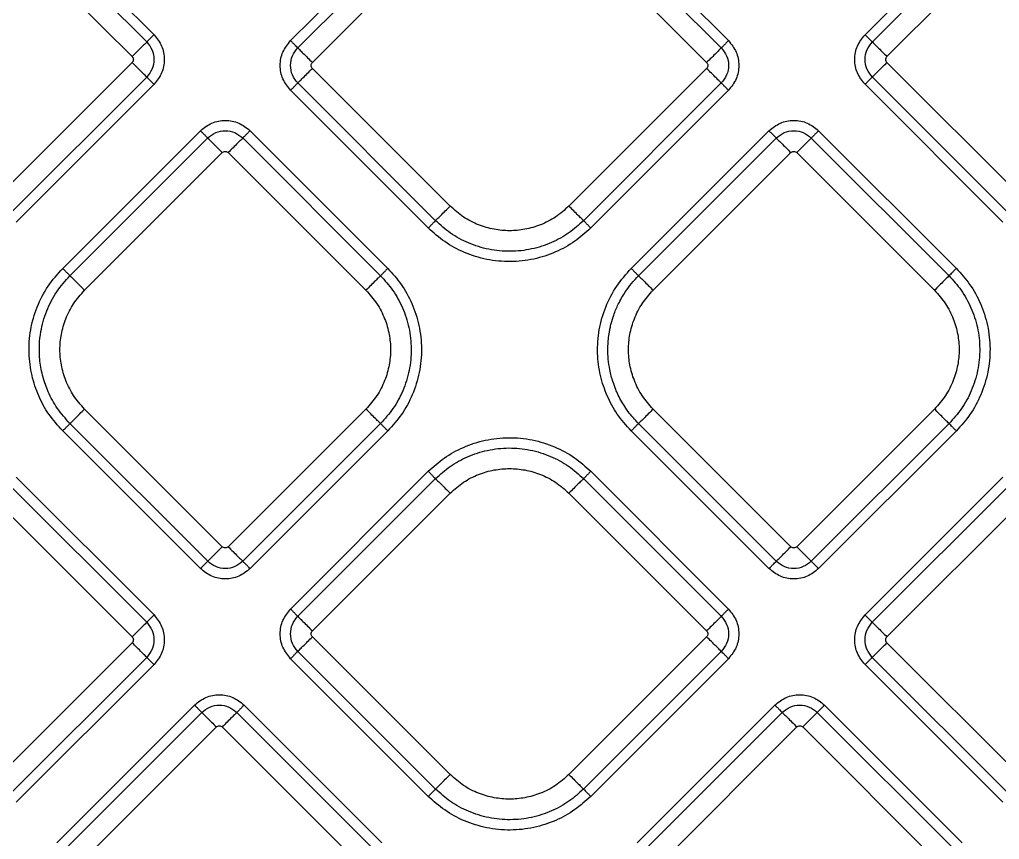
# Model space of a CAD drawing. Extents: x 832 to 912, y 781 to 934.
# Drawn here: x 872.201 to 876.887, y 843.011 to 846.933 of the extents above; entities that cross this region are included whole.
import ezdxf

# ---------------------------------------------------------------- set-up
doc = ezdxf.new("R2010")
doc.units = 0
doc.header["$MEASUREMENT"] = 0
doc.layers.add('1', color=4, linetype='Continuous')

# ---------------------------------------------------------------- blocks, each defined once
blk = doc.blocks.new('2026 SOVEREIGN HL')
at = {"layer": '1', "color": 3, "linetype": 'Continuous', "lineweight": 25}
for p, q in [((40.4207, 50.39), (41.0795, 49.7312)), ((40.4555, 50.4249), (41.1143, 49.7661)), ((41.7674, 49.7376), (42.4262, 50.3964)), ((43.2034, 50.3964), (43.8622, 49.7376)), ((44.5153, 49.7661), (45.1741, 50.4249)), ((44.5502, 49.7312), (45.209, 50.39)), ((41.8022, 49.7027), (42.461, 50.3615)), ((43.1686, 50.3615), (43.8274, 49.7027)), ((40.351, 50.3203), (41.0098, 49.6615)), ((41.8719, 49.633), (42.5307, 50.2918)), ((43.0989, 50.2918), (43.7577, 49.633)), ((44.6199, 49.6615), (45.2787, 50.3203)), ((41.0098, 49.6332), (40.351, 48.9744)), ((45.2787, 48.9744), (44.6199, 49.6332)), ((42.5307, 48.9459), (41.8719, 49.6047)), ((43.7577, 49.6047), (43.0989, 48.9459)), ((41.0795, 49.5635), (40.4207, 48.9047)), ((45.209, 48.9047), (44.5502, 49.5635)), ((41.1143, 49.5286), (40.4555, 48.8698)), ((42.4262, 48.8413), (41.7674, 49.5001)), ((42.461, 48.8762), (41.8022, 49.535)), ((43.8274, 49.535), (43.1686, 48.8762)), ((43.8622, 49.5001), (43.2034, 48.8413)), ((45.1741, 48.8698), (44.5153, 49.5286)), ((40.6776, 48.6478), (41.3364, 49.3066)), ((41.5739, 49.3066), (42.2327, 48.6478)), ((43.397, 48.6478), (44.0558, 49.3066)), ((44.2933, 49.3066), (44.9521, 48.6478)), ((40.7124, 48.6129), (41.3713, 49.2718)), ((41.539, 49.2718), (42.1978, 48.6129)), ((43.4319, 48.6129), (44.0907, 49.2717)), ((44.2584, 49.2717), (44.9172, 48.6129)), ((40.7822, 48.5432), (41.441, 49.202)), ((41.4693, 49.202), (42.1281, 48.5432)), ((43.5016, 48.5432), (44.1604, 49.202)), ((44.1887, 49.202), (44.8475, 48.5432)), ((41.441, 47.3163), (40.7822, 47.9751)), ((42.1281, 47.9751), (41.4693, 47.3163)), ((44.1604, 47.3163), (43.5016, 47.9751)), ((44.8475, 47.9751), (44.1887, 47.3163)), ((41.3713, 47.2466), (40.7124, 47.9054)), ((42.1978, 47.9054), (41.539, 47.2466)), ((44.0907, 47.2465), (43.4319, 47.9053)), ((44.9172, 47.9053), (44.2584, 47.2465)), ((41.3364, 47.2117), (40.6776, 47.8705)), ((42.2327, 47.8705), (41.5739, 47.2117)), ((44.0558, 47.2117), (43.397, 47.8705)), ((44.9521, 47.8705), (44.2933, 47.2117)), ((41.7674, 47.0182), (42.4262, 47.677)), ((43.2035, 47.677), (43.8623, 47.0182)), ((40.4555, 47.6485), (41.1143, 46.9897)), ((41.8022, 46.9833), (42.4611, 47.6421)), ((43.1686, 47.6421), (43.8274, 46.9833)), ((44.5153, 46.9897), (45.1741, 47.6485)), ((40.4207, 47.6136), (41.0795, 46.9548)), ((41.872, 46.9136), (42.5308, 47.5724)), ((43.0989, 47.5724), (43.7577, 46.9136)), ((44.5501, 46.9548), (45.209, 47.6136)), ((40.3509, 47.5439), (41.0098, 46.8851)), ((44.6199, 46.8851), (45.2787, 47.5439)), ((42.5308, 46.2265), (41.872, 46.8853)), ((43.7577, 46.8853), (43.0989, 46.2265)), ((41.0098, 46.8568), (40.3509, 46.198)), ((45.2787, 46.198), (44.6199, 46.8568)), ((41.0795, 46.7871), (40.4207, 46.1282)), ((42.4262, 46.1219), (41.7674, 46.7807)), ((42.4611, 46.1568), (41.8022, 46.8156)), ((43.8274, 46.8156), (43.1686, 46.1568)), ((43.8623, 46.7807), (43.2035, 46.1219)), ((45.209, 46.1282), (44.5501, 46.7871)), ((41.1143, 46.7522), (40.4555, 46.0934)), ((45.1741, 46.0934), (44.5153, 46.7522)), ((40.6491, 45.8998), (41.3079, 46.5586)), ((41.5453, 46.5586), (42.2041, 45.8998)), ((43.4255, 45.8999), (44.0843, 46.5587)), ((44.3218, 46.5587), (44.9806, 45.8999)), ((40.6839, 45.865), (41.3427, 46.5238)), ((41.5105, 46.5238), (42.1693, 45.865)), ((43.4604, 45.865), (44.1192, 46.5238)), ((44.2869, 46.5238), (44.9457, 45.865)), ((40.7536, 45.7953), (41.4125, 46.4541)), ((41.4407, 46.4541), (42.0996, 45.7953)), ((43.5301, 45.7953), (44.1889, 46.4541)), ((44.2172, 46.4541), (44.876, 45.7953))]:
    blk.add_line(p, q, dxfattribs=at)
for points, knots in [([(41.0795, 49.7312), (41.0773, 49.729), (41.0729, 49.7246), (41.0559, 49.7076), (41.0339, 49.6857), (41.0176, 49.6693), (41.0098, 49.6615)], [0, 0, 0, 0, 0.247332, 0.507095, 0.762969, 1, 1, 1, 1]), ([(41.1143, 49.7661), (41.1102, 49.762), (41.1019, 49.7537), (41.0911, 49.7429), (41.0828, 49.7345), (41.0806, 49.7323), (41.0795, 49.7312)], [0, 0, 0, 0, 0.250004, 0.500011, 0.750003, 1, 1, 1, 1]), ([(41.0795, 49.7312), (41.0892, 49.719), (41.1085, 49.6944), (41.1171, 49.6474), (41.1085, 49.6003), (41.0892, 49.5758), (41.0795, 49.5635)], [0, 0, 0, 0, 0.249877, 0.500014, 0.750139, 1, 1, 1, 1]), ([(41.1143, 49.7661), (41.1281, 49.7487), (41.1555, 49.714), (41.1676, 49.6474), (41.1555, 49.5807), (41.1281, 49.546), (41.1143, 49.5286)], [0, 0, 0, 0, 0.25007, 0.500017, 0.749933, 1, 1, 1, 1]), ([(41.7674, 49.5001), (41.7536, 49.5175), (41.7262, 49.5522), (41.7142, 49.6189), (41.7262, 49.6855), (41.7536, 49.7202), (41.7674, 49.7376)], [0, 0, 0, 0, 0.250068, 0.499984, 0.74993, 1, 1, 1, 1]), ([(41.7674, 49.7376), (41.7713, 49.7337), (41.7794, 49.7255), (41.7904, 49.7146), (41.7989, 49.7061), (41.8011, 49.7038), (41.8022, 49.7027)], [0, 0, 0, 0, 0.236445, 0.492097, 0.752055, 1, 1, 1, 1]), ([(43.8622, 49.7376), (43.8581, 49.7335), (43.8498, 49.7252), (43.839, 49.7143), (43.8307, 49.706), (43.8285, 49.7038), (43.8274, 49.7027)], [0, 0, 0, 0, 0.250005, 0.50001, 0.750003, 1, 1, 1, 1]), ([(43.8622, 49.7376), (43.876, 49.7202), (43.9034, 49.6855), (43.9155, 49.6189), (43.9034, 49.5522), (43.876, 49.5175), (43.8622, 49.5001)], [0, 0, 0, 0, 0.2500699, 0.5000162, 0.7499323, 1, 1, 1, 1]), ([(44.5153, 49.5286), (44.5016, 49.546), (44.4742, 49.5807), (44.4621, 49.6474), (44.4742, 49.714), (44.5016, 49.7487), (44.5153, 49.7661)], [0, 0, 0, 0, 0.25007, 0.500017, 0.749933, 1, 1, 1, 1]), ([(44.5153, 49.7661), (44.5192, 49.7622), (44.5274, 49.754), (44.5383, 49.7431), (44.5468, 49.7346), (44.5491, 49.7323), (44.5502, 49.7312)], [0, 0, 0, 0, 0.2364486, 0.4920971, 0.7520568, 1, 1, 1, 1]), ([(44.5502, 49.5635), (44.5405, 49.5758), (44.5212, 49.6003), (44.5126, 49.6474), (44.5212, 49.6944), (44.5405, 49.719), (44.5502, 49.7312)], [0, 0, 0, 0, 0.249877, 0.500014, 0.750139, 1, 1, 1, 1]), ([(44.5502, 49.7312), (44.5524, 49.729), (44.5568, 49.7246), (44.5739, 49.7075), (44.5958, 49.6856), (44.6121, 49.6693), (44.6199, 49.6615)], [0, 0, 0, 0, 0.247942, 0.507923, 0.763555, 1, 1, 1, 1]), ([(41.8022, 49.535), (41.7925, 49.5473), (41.7732, 49.5718), (41.7646, 49.6189), (41.7732, 49.6659), (41.7925, 49.6905), (41.8022, 49.7027)], [0, 0, 0, 0, 0.24986, 0.499985, 0.750124, 1, 1, 1, 1]), ([(41.8022, 49.7027), (41.8044, 49.7005), (41.8089, 49.696), (41.8259, 49.679), (41.8478, 49.6571), (41.8641, 49.6408), (41.8719, 49.633)], [0, 0, 0, 0, 0.247942, 0.507924, 0.763556, 1, 1, 1, 1]), ([(43.8274, 49.7027), (43.8252, 49.7005), (43.8208, 49.6961), (43.8038, 49.6791), (43.7818, 49.6571), (43.7655, 49.6408), (43.7577, 49.633)], [0, 0, 0, 0, 0.247332, 0.507093, 0.762967, 1, 1, 1, 1]), ([(43.8274, 49.7027), (43.8371, 49.6905), (43.8564, 49.6659), (43.865, 49.6189), (43.8564, 49.5718), (43.8371, 49.5473), (43.8274, 49.535)], [0, 0, 0, 0, 0.249876, 0.500015, 0.75014, 1, 1, 1, 1]), ([(41.0098, 49.6615), (41.0114, 49.6594), (41.0147, 49.6553), (41.0161, 49.6474), (41.0147, 49.6394), (41.0114, 49.6353), (41.0098, 49.6332)], [0, 0, 0, 0, 0.2502333, 0.4999954, 0.7497667, 1, 1, 1, 1]), ([(41.0795, 49.5635), (41.0773, 49.5657), (41.0728, 49.5702), (41.0558, 49.5872), (41.0339, 49.6091), (41.0176, 49.6254), (41.0098, 49.6332)], [0, 0, 0, 0, 0.247942, 0.5079235, 0.763556, 1, 1, 1, 1]), ([(41.8719, 49.6047), (41.8703, 49.6068), (41.867, 49.6109), (41.8656, 49.6189), (41.867, 49.6268), (41.8703, 49.6309), (41.8719, 49.633)], [0, 0, 0, 0, 0.250227, 0.5, 0.749773, 1, 1, 1, 1]), ([(43.7577, 49.633), (43.7593, 49.6309), (43.7626, 49.6268), (43.764, 49.6189), (43.7626, 49.6109), (43.7593, 49.6068), (43.7577, 49.6047)], [0, 0, 0, 0, 0.250228, 0.5, 0.749772, 1, 1, 1, 1]), ([(44.5502, 49.5635), (44.5524, 49.5657), (44.5568, 49.5702), (44.5738, 49.5871), (44.5957, 49.6091), (44.6121, 49.6254), (44.6199, 49.6332)], [0, 0, 0, 0, 0.247332, 0.507094, 0.762968, 1, 1, 1, 1]), ([(44.6199, 49.6332), (44.6183, 49.6353), (44.615, 49.6394), (44.6136, 49.6474), (44.615, 49.6553), (44.6183, 49.6594), (44.6199, 49.6615)], [0, 0, 0, 0, 0.2502342, 0.5000046, 0.7497658, 1, 1, 1, 1]), ([(41.8022, 49.535), (41.8044, 49.5372), (41.8089, 49.5416), (41.8258, 49.5586), (41.8478, 49.5806), (41.8641, 49.5969), (41.8719, 49.6047)], [0, 0, 0, 0, 0.247332, 0.507093, 0.762968, 1, 1, 1, 1]), ([(43.8274, 49.535), (43.8252, 49.5372), (43.8207, 49.5417), (43.8037, 49.5587), (43.7818, 49.5806), (43.7655, 49.5969), (43.7577, 49.6047)], [0, 0, 0, 0, 0.2479413, 0.5079231, 0.7635552, 1, 1, 1, 1]), ([(41.1143, 49.5286), (41.1104, 49.5325), (41.1023, 49.5407), (41.0913, 49.5516), (41.0828, 49.5602), (41.0806, 49.5624), (41.0795, 49.5635)], [0, 0, 0, 0, 0.236447, 0.492097, 0.752057, 1, 1, 1, 1]), ([(44.5153, 49.5286), (44.5195, 49.5328), (44.5277, 49.541), (44.5386, 49.5519), (44.5469, 49.5602), (44.5491, 49.5624), (44.5502, 49.5635)], [0, 0, 0, 0, 0.250005, 0.50001, 0.750003, 1, 1, 1, 1]), ([(41.7674, 49.5001), (41.7715, 49.5043), (41.7798, 49.5125), (41.7906, 49.5234), (41.7989, 49.5317), (41.8011, 49.5339), (41.8022, 49.535)], [0, 0, 0, 0, 0.2500057, 0.5000118, 0.750004, 1, 1, 1, 1]), ([(43.8622, 49.5001), (43.8583, 49.504), (43.8502, 49.5122), (43.8392, 49.5231), (43.8307, 49.5317), (43.8285, 49.5339), (43.8274, 49.535)], [0, 0, 0, 0, 0.236448, 0.492097, 0.752056, 1, 1, 1, 1]), ([(41.3364, 49.3066), (41.3537, 49.3203), (41.3885, 49.3478), (41.4551, 49.3598), (41.5218, 49.3478), (41.5565, 49.3203), (41.5739, 49.3066)], [0, 0, 0, 0, 0.250071, 0.500017, 0.749932, 1, 1, 1, 1]), ([(44.0558, 49.3066), (44.0732, 49.3203), (44.1079, 49.3477), (44.1745, 49.3598), (44.2412, 49.3477), (44.2759, 49.3203), (44.2933, 49.3066)], [0, 0, 0, 0, 0.25007, 0.500016, 0.749932, 1, 1, 1, 1]), ([(41.3364, 49.3066), (41.3405, 49.3025), (41.3488, 49.2942), (41.3596, 49.2834), (41.3679, 49.2751), (41.3701, 49.2729), (41.3713, 49.2718)], [0, 0, 0, 0, 0.2500062, 0.5000114, 0.7500031, 1, 1, 1, 1]), ([(41.3713, 49.2718), (41.3835, 49.2814), (41.4081, 49.3008), (41.4551, 49.3094), (41.5022, 49.3008), (41.5267, 49.2814), (41.539, 49.2718)], [0, 0, 0, 0, 0.249876, 0.500014, 0.750139, 1, 1, 1, 1]), ([(41.5739, 49.3066), (41.5699, 49.3027), (41.5618, 49.2945), (41.5508, 49.2836), (41.5423, 49.2751), (41.5401, 49.2728), (41.539, 49.2718)], [0, 0, 0, 0, 0.236446, 0.492098, 0.752056, 1, 1, 1, 1]), ([(44.0558, 49.3066), (44.0599, 49.3024), (44.0682, 49.2942), (44.079, 49.2833), (44.0874, 49.275), (44.0896, 49.2728), (44.0907, 49.2717)], [0, 0, 0, 0, 0.2500035, 0.5000103, 0.7500033, 1, 1, 1, 1]), ([(44.0907, 49.2717), (44.1029, 49.2814), (44.1275, 49.3007), (44.1745, 49.3093), (44.2216, 49.3007), (44.2461, 49.2814), (44.2584, 49.2717)], [0, 0, 0, 0, 0.249876, 0.500015, 0.75014, 1, 1, 1, 1]), ([(44.2933, 49.3066), (44.2894, 49.3027), (44.2812, 49.2945), (44.2702, 49.2836), (44.2617, 49.2751), (44.2595, 49.2728), (44.2584, 49.2717)], [0, 0, 0, 0, 0.236447, 0.492097, 0.752056, 1, 1, 1, 1]), ([(41.3713, 49.2718), (41.3734, 49.2696), (41.3779, 49.2651), (41.3949, 49.2481), (41.4168, 49.2262), (41.4331, 49.2099), (41.441, 49.202)], [0, 0, 0, 0, 0.247332, 0.5070939, 0.7629676, 1, 1, 1, 1]), ([(41.539, 49.2718), (41.5368, 49.2696), (41.5323, 49.2651), (41.5153, 49.2481), (41.4934, 49.2261), (41.4771, 49.2099), (41.4693, 49.202)], [0, 0, 0, 0, 0.247942, 0.507924, 0.763556, 1, 1, 1, 1]), ([(44.0907, 49.2717), (44.0929, 49.2695), (44.0973, 49.2651), (44.1143, 49.2481), (44.1362, 49.2262), (44.1526, 49.2098), (44.1604, 49.202)], [0, 0, 0, 0, 0.247332, 0.507093, 0.762967, 1, 1, 1, 1]), ([(44.2584, 49.2717), (44.2562, 49.2695), (44.2517, 49.2651), (44.2347, 49.248), (44.2128, 49.2261), (44.1965, 49.2098), (44.1887, 49.202)], [0, 0, 0, 0, 0.247941, 0.507923, 0.763554, 1, 1, 1, 1]), ([(41.441, 49.202), (41.443, 49.2037), (41.4472, 49.2069), (41.4551, 49.2084), (41.463, 49.2069), (41.4672, 49.2037), (41.4693, 49.202)], [0, 0, 0, 0, 0.250229, 0.500002, 0.749771, 1, 1, 1, 1]), ([(44.1604, 49.202), (44.1625, 49.2036), (44.1666, 49.2069), (44.1745, 49.2083), (44.1825, 49.2069), (44.1866, 49.2036), (44.1887, 49.202)], [0, 0, 0, 0, 0.250228, 0.5, 0.749772, 1, 1, 1, 1]), ([(42.461, 48.8762), (42.4632, 48.8784), (42.4677, 48.8828), (42.4847, 48.8999), (42.5066, 48.9218), (42.5229, 48.9381), (42.5307, 48.9459)], [0, 0, 0, 0, 0.247942, 0.507924, 0.763556, 1, 1, 1, 1]), ([(43.0989, 48.9459), (43.0782, 48.9275), (43.0372, 48.8912), (42.9645, 48.8545), (42.8898, 48.8328), (42.8148, 48.826), (42.7398, 48.8328), (42.6651, 48.8545), (42.5924, 48.8912), (42.5515, 48.9275), (42.5307, 48.9459)], [0, 0, 0, 0, 0.131359, 0.259989, 0.383484, 0.5, 0.616516, 0.740011, 0.868641, 1, 1, 1, 1]), ([(43.1686, 48.8762), (43.1664, 48.8784), (43.1619, 48.8828), (43.1449, 48.8999), (43.123, 48.9218), (43.1067, 48.9381), (43.0989, 48.9459)], [0, 0, 0, 0, 0.2479416, 0.507923, 0.7635552, 1, 1, 1, 1]), ([(42.4262, 48.8413), (42.4301, 48.8452), (42.4382, 48.8534), (42.4492, 48.8643), (42.4577, 48.8728), (42.4599, 48.8751), (42.461, 48.8762)], [0, 0, 0, 0, 0.236446, 0.492097, 0.752056, 1, 1, 1, 1]), ([(43.2034, 48.8413), (43.1788, 48.8191), (43.1281, 48.7734), (43.0352, 48.7229), (42.9308, 48.6888), (42.8185, 48.6765), (42.7055, 48.6873), (42.5991, 48.7207), (42.5037, 48.7717), (42.4516, 48.8185), (42.4262, 48.8413)], [0, 0, 0, 0, 0.11509, 0.237016, 0.364589, 0.495523, 0.627141, 0.756681, 0.881633, 1, 1, 1, 1]), ([(43.1686, 48.8762), (43.1462, 48.856), (43.1, 48.8144), (43.0155, 48.7684), (42.9204, 48.7373), (42.8182, 48.7261), (42.7153, 48.736), (42.6184, 48.7664), (42.5316, 48.8128), (42.4841, 48.8554), (42.461, 48.8762)], [0, 0, 0, 0, 0.11509, 0.237016, 0.364589, 0.495522, 0.62714, 0.756681, 0.881633, 1, 1, 1, 1]), ([(43.2034, 48.8413), (43.1995, 48.8452), (43.1914, 48.8534), (43.1804, 48.8643), (43.1719, 48.8728), (43.1697, 48.8751), (43.1686, 48.8762)], [0, 0, 0, 0, 0.236447, 0.492098, 0.752056, 1, 1, 1, 1]), ([(40.6776, 47.8705), (40.6542, 47.8966), (40.6088, 47.9473), (40.56, 48.0379), (40.527, 48.1362), (40.5132, 48.2435), (40.521, 48.3551), (40.5523, 48.4641), (40.6037, 48.5649), (40.6532, 48.6204), (40.6776, 48.6478)], [0, 0, 0, 0, 0.121443, 0.236288, 0.355187, 0.480547, 0.610328, 0.741991, 0.872768, 1, 1, 1, 1]), ([(40.6776, 48.6478), (40.6815, 48.6439), (40.6896, 48.6357), (40.7006, 48.6248), (40.7091, 48.6163), (40.7113, 48.614), (40.7124, 48.6129)], [0, 0, 0, 0, 0.236446, 0.492097, 0.752056, 1, 1, 1, 1]), ([(42.2327, 48.6478), (42.2287, 48.6439), (42.2206, 48.6357), (42.2096, 48.6248), (42.2011, 48.6163), (42.1989, 48.614), (42.1978, 48.6129)], [0, 0, 0, 0, 0.236447, 0.492097, 0.752056, 1, 1, 1, 1]), ([(42.2327, 48.6478), (42.2548, 48.6232), (42.3005, 48.5724), (42.3511, 48.4796), (42.3852, 48.3751), (42.3975, 48.2629), (42.3867, 48.1499), (42.3533, 48.0434), (42.3023, 47.9481), (42.2554, 47.8959), (42.2327, 47.8705)], [0, 0, 0, 0, 0.11509, 0.237016, 0.364589, 0.495523, 0.627141, 0.756681, 0.881633, 1, 1, 1, 1]), ([(43.397, 47.8705), (43.3736, 47.8966), (43.3282, 47.9473), (43.2794, 48.0379), (43.2464, 48.1361), (43.2326, 48.2434), (43.2405, 48.3551), (43.2717, 48.4641), (43.3231, 48.5648), (43.3726, 48.6204), (43.397, 48.6478)], [0, 0, 0, 0, 0.121443, 0.236288, 0.355187, 0.480548, 0.610328, 0.741991, 0.872767, 1, 1, 1, 1]), ([(43.397, 48.6478), (43.4009, 48.6439), (43.409, 48.6357), (43.42, 48.6248), (43.4285, 48.6162), (43.4308, 48.614), (43.4319, 48.6129)], [0, 0, 0, 0, 0.2364461, 0.4920963, 0.7520554, 1, 1, 1, 1]), ([(44.9521, 48.6478), (44.9482, 48.6439), (44.94, 48.6357), (44.9291, 48.6248), (44.9205, 48.6162), (44.9183, 48.614), (44.9172, 48.6129)], [0, 0, 0, 0, 0.236448, 0.492098, 0.752056, 1, 1, 1, 1]), ([(44.9521, 48.6478), (44.9743, 48.6231), (45.0199, 48.5724), (45.0705, 48.4796), (45.1046, 48.3751), (45.1169, 48.2628), (45.1061, 48.1499), (45.0727, 48.0434), (45.0217, 47.948), (44.9749, 47.8959), (44.9521, 47.8705)], [0, 0, 0, 0, 0.11509, 0.237017, 0.364589, 0.495523, 0.627141, 0.756681, 0.881633, 1, 1, 1, 1]), ([(40.7124, 47.9054), (40.6912, 47.9291), (40.6498, 47.9753), (40.6144, 48.0411), (40.5941, 48.0921), (40.5829, 48.128), (40.5742, 48.1655), (40.5684, 48.2043), (40.5657, 48.2432), (40.566, 48.2905), (40.5715, 48.3407), (40.5838, 48.3953), (40.606, 48.4604), (40.6452, 48.5374), (40.6902, 48.588), (40.7124, 48.6129)], [0, 0, 0, 0, 0.1214114, 0.2362275, 0.2829531, 0.3308713, 0.3798882, 0.429892, 0.4807547, 0.5286063, 0.610484, 0.6733494, 0.7420974, 0.8728213, 1, 1, 1, 1]), ([(40.7124, 48.6129), (40.7146, 48.6107), (40.7191, 48.6063), (40.7361, 48.5892), (40.7581, 48.5673), (40.7743, 48.551), (40.7822, 48.5432)], [0, 0, 0, 0, 0.247942, 0.507924, 0.763556, 1, 1, 1, 1]), ([(42.1978, 48.6129), (42.1956, 48.6107), (42.1911, 48.6063), (42.1741, 48.5892), (42.1522, 48.5673), (42.1359, 48.551), (42.1281, 48.5432)], [0, 0, 0, 0, 0.247942, 0.507924, 0.763556, 1, 1, 1, 1]), ([(42.1978, 48.6129), (42.218, 48.5905), (42.2596, 48.5443), (42.3056, 48.4598), (42.3367, 48.3647), (42.3479, 48.2625), (42.338, 48.1597), (42.3076, 48.0628), (42.2612, 47.976), (42.2185, 47.9285), (42.1978, 47.9054)], [0, 0, 0, 0, 0.1150897, 0.2370163, 0.3645885, 0.4955225, 0.6271405, 0.756681, 0.8816332, 1, 1, 1, 1]), ([(43.4319, 47.9053), (43.4229, 47.9147), (43.4052, 47.9332), (43.3817, 47.9632), (43.3609, 47.9939), (43.3428, 48.0254), (43.3308, 48.0503), (43.3196, 48.0764), (43.3068, 48.1111), (43.2942, 48.1597), (43.2875, 48.2068), (43.2852, 48.2446), (43.2853, 48.2768), (43.2875, 48.3097), (43.2913, 48.338), (43.2961, 48.363), (43.3025, 48.3905), (43.3143, 48.4292), (43.3312, 48.4701), (43.3505, 48.5067), (43.3796, 48.5547), (43.4095, 48.588), (43.4319, 48.6129)], [0, 0, 0, 0, 0.049449, 0.097842, 0.145076, 0.191069, 0.2366, 0.250316, 0.299441, 0.377797, 0.441722, 0.480769, 0.522423, 0.564463, 0.606802, 0.631411, 0.661242, 0.714856, 0.78586, 0.829517, 0.872872, 1, 1, 1, 1]), ([(43.4319, 48.6129), (43.434, 48.6107), (43.4385, 48.6062), (43.4555, 48.5892), (43.4775, 48.5673), (43.4938, 48.551), (43.5016, 48.5432)], [0, 0, 0, 0, 0.2479413, 0.5079239, 0.7635557, 1, 1, 1, 1]), ([(44.9172, 48.6129), (44.915, 48.6107), (44.9105, 48.6062), (44.8935, 48.5892), (44.8716, 48.5673), (44.8553, 48.551), (44.8475, 48.5432)], [0, 0, 0, 0, 0.247942, 0.507923, 0.763554, 1, 1, 1, 1]), ([(44.9172, 48.6129), (44.9374, 48.5905), (44.979, 48.5443), (45.025, 48.4598), (45.0561, 48.3647), (45.0673, 48.2625), (45.0574, 48.1597), (45.027, 48.0628), (44.9806, 47.976), (44.9379, 47.9285), (44.9172, 47.9053)], [0, 0, 0, 0, 0.11509, 0.237016, 0.364589, 0.495522, 0.627141, 0.756681, 0.881633, 1, 1, 1, 1]), ([(40.7822, 47.9751), (40.7638, 47.9958), (40.7274, 48.0368), (40.6908, 48.1095), (40.6691, 48.1842), (40.6623, 48.2592), (40.6691, 48.3342), (40.6908, 48.4089), (40.7274, 48.4815), (40.7638, 48.5225), (40.7822, 48.5432)], [0, 0, 0, 0, 0.131359, 0.259989, 0.383484, 0.5, 0.616516, 0.740011, 0.868641, 1, 1, 1, 1]), ([(42.1281, 48.5432), (42.1464, 48.5225), (42.1828, 48.4815), (42.2194, 48.4089), (42.2411, 48.3342), (42.248, 48.2592), (42.2411, 48.1842), (42.2194, 48.1095), (42.1828, 48.0368), (42.1464, 47.9958), (42.1281, 47.9751)], [0, 0, 0, 0, 0.131359, 0.259989, 0.383484, 0.5, 0.616516, 0.740011, 0.868641, 1, 1, 1, 1]), ([(43.5016, 47.9751), (43.4832, 47.9958), (43.4468, 48.0368), (43.4102, 48.1094), (43.3885, 48.1841), (43.3817, 48.2591), (43.3885, 48.3341), (43.4102, 48.4088), (43.4468, 48.4815), (43.4832, 48.5225), (43.5016, 48.5432)], [0, 0, 0, 0, 0.131359, 0.259989, 0.383484, 0.5, 0.616516, 0.740011, 0.868641, 1, 1, 1, 1]), ([(44.8475, 48.5432), (44.8659, 48.5225), (44.9022, 48.4815), (44.9389, 48.4088), (44.9606, 48.3341), (44.9674, 48.2591), (44.9606, 48.1841), (44.9389, 48.1094), (44.9022, 48.0368), (44.8659, 47.9958), (44.8475, 47.9751)], [0, 0, 0, 0, 0.131359, 0.259989, 0.383484, 0.5, 0.616516, 0.740011, 0.868641, 1, 1, 1, 1]), ([(40.7124, 47.9054), (40.7146, 47.9076), (40.7191, 47.9121), (40.7361, 47.9291), (40.7581, 47.951), (40.7743, 47.9673), (40.7822, 47.9751)], [0, 0, 0, 0, 0.247942, 0.507924, 0.763556, 1, 1, 1, 1]), ([(42.1978, 47.9054), (42.1956, 47.9076), (42.1911, 47.9121), (42.1741, 47.9291), (42.1522, 47.951), (42.1359, 47.9673), (42.1281, 47.9751)], [0, 0, 0, 0, 0.247942, 0.507924, 0.763555, 1, 1, 1, 1]), ([(43.5016, 47.9751), (43.4938, 47.9672), (43.4775, 47.951), (43.4555, 47.929), (43.4385, 47.912), (43.434, 47.9075), (43.4319, 47.9053)], [0, 0, 0, 0, 0.2364439, 0.492076, 0.7520586, 1, 1, 1, 1]), ([(44.9172, 47.9053), (44.915, 47.9075), (44.9105, 47.912), (44.8935, 47.929), (44.8716, 47.951), (44.8553, 47.9672), (44.8475, 47.9751)], [0, 0, 0, 0, 0.247942, 0.507923, 0.763555, 1, 1, 1, 1]), ([(40.6776, 47.8705), (40.6815, 47.8744), (40.6896, 47.8826), (40.7006, 47.8935), (40.7091, 47.902), (40.7113, 47.9043), (40.7124, 47.9054)], [0, 0, 0, 0, 0.2364466, 0.4920972, 0.7520561, 1, 1, 1, 1]), ([(42.2327, 47.8705), (42.2287, 47.8744), (42.2206, 47.8826), (42.2096, 47.8935), (42.2011, 47.902), (42.1989, 47.9043), (42.1978, 47.9054)], [0, 0, 0, 0, 0.236448, 0.492097, 0.752056, 1, 1, 1, 1]), ([(43.4319, 47.9053), (43.4308, 47.9043), (43.4285, 47.902), (43.42, 47.8935), (43.409, 47.8825), (43.4009, 47.8744), (43.397, 47.8705)], [0, 0, 0, 0, 0.247945, 0.507904, 0.763555, 1, 1, 1, 1]), ([(44.9521, 47.8705), (44.9482, 47.8744), (44.94, 47.8825), (44.9291, 47.8935), (44.9205, 47.902), (44.9183, 47.9043), (44.9172, 47.9053)], [0, 0, 0, 0, 0.236448, 0.492098, 0.752057, 1, 1, 1, 1]), ([(42.4262, 47.677), (42.4508, 47.6992), (42.5016, 47.7448), (42.5944, 47.7954), (42.6989, 47.8295), (42.8111, 47.8418), (42.9241, 47.831), (43.0306, 47.7976), (43.1259, 47.7466), (43.1781, 47.6998), (43.2035, 47.677)], [0, 0, 0, 0, 0.11509, 0.237016, 0.364589, 0.495523, 0.627141, 0.756681, 0.881633, 1, 1, 1, 1]), ([(42.4611, 47.6421), (42.4835, 47.6623), (42.5297, 47.7039), (42.6142, 47.7499), (42.7093, 47.781), (42.8115, 47.7922), (42.9143, 47.7823), (43.0112, 47.7519), (43.098, 47.7055), (43.1455, 47.6628), (43.1686, 47.6421)], [0, 0, 0, 0, 0.11509, 0.237016, 0.364589, 0.495522, 0.62714, 0.756681, 0.881633, 1, 1, 1, 1]), ([(42.4262, 47.677), (42.4301, 47.6731), (42.4383, 47.6649), (42.4492, 47.654), (42.4577, 47.6454), (42.46, 47.6432), (42.4611, 47.6421)], [0, 0, 0, 0, 0.236446, 0.492097, 0.752056, 1, 1, 1, 1]), ([(42.5308, 47.5724), (42.5515, 47.5908), (42.5925, 47.6271), (42.6651, 47.6638), (42.7398, 47.6855), (42.8148, 47.6923), (42.8898, 47.6855), (42.9645, 47.6638), (43.0372, 47.6271), (43.0782, 47.5908), (43.0989, 47.5724)], [0, 0, 0, 0, 0.131359, 0.259989, 0.383484, 0.5, 0.616516, 0.740011, 0.868641, 1, 1, 1, 1]), ([(43.2035, 47.677), (43.1996, 47.6731), (43.1914, 47.6649), (43.1805, 47.654), (43.172, 47.6454), (43.1697, 47.6432), (43.1686, 47.6421)], [0, 0, 0, 0, 0.236445, 0.492096, 0.752055, 1, 1, 1, 1]), ([(42.4611, 47.6421), (42.4632, 47.6399), (42.4677, 47.6354), (42.4847, 47.6184), (42.5067, 47.5965), (42.523, 47.5802), (42.5308, 47.5724)], [0, 0, 0, 0, 0.247941, 0.507923, 0.763555, 1, 1, 1, 1]), ([(43.1686, 47.6421), (43.1664, 47.6399), (43.1619, 47.6354), (43.1449, 47.6184), (43.123, 47.5965), (43.1067, 47.5802), (43.0989, 47.5724)], [0, 0, 0, 0, 0.247941, 0.507924, 0.763556, 1, 1, 1, 1]), ([(41.3713, 47.2466), (41.3734, 47.2488), (41.3779, 47.2532), (41.3949, 47.2702), (41.4169, 47.2922), (41.4332, 47.3085), (41.441, 47.3163)], [0, 0, 0, 0, 0.247942, 0.507924, 0.763556, 1, 1, 1, 1]), ([(41.4693, 47.3163), (41.4672, 47.3146), (41.463, 47.3114), (41.4551, 47.3099), (41.4472, 47.3114), (41.443, 47.3146), (41.441, 47.3163)], [0, 0, 0, 0, 0.250231, 0.499998, 0.749769, 1, 1, 1, 1]), ([(41.4693, 47.3163), (41.4771, 47.3085), (41.4934, 47.2922), (41.5153, 47.2702), (41.5323, 47.2532), (41.5368, 47.2488), (41.539, 47.2466)], [0, 0, 0, 0, 0.236444, 0.492076, 0.752058, 1, 1, 1, 1]), ([(44.0907, 47.2465), (44.0929, 47.2487), (44.0973, 47.2532), (44.1144, 47.2702), (44.1363, 47.2921), (44.1526, 47.3084), (44.1604, 47.3163)], [0, 0, 0, 0, 0.247942, 0.507924, 0.763556, 1, 1, 1, 1]), ([(44.1887, 47.3163), (44.1866, 47.3146), (44.1825, 47.3114), (44.1745, 47.3099), (44.1666, 47.3114), (44.1625, 47.3146), (44.1604, 47.3163)], [0, 0, 0, 0, 0.250227, 0.5, 0.749773, 1, 1, 1, 1]), ([(44.2584, 47.2465), (44.2562, 47.2487), (44.2517, 47.2532), (44.2348, 47.2702), (44.2128, 47.2921), (44.1965, 47.3084), (44.1887, 47.3163)], [0, 0, 0, 0, 0.247332, 0.507093, 0.762967, 1, 1, 1, 1]), ([(41.3364, 47.2117), (41.3403, 47.2156), (41.3484, 47.2238), (41.3594, 47.2347), (41.3679, 47.2432), (41.3702, 47.2455), (41.3713, 47.2466)], [0, 0, 0, 0, 0.2364467, 0.492098, 0.7520563, 1, 1, 1, 1]), ([(41.539, 47.2466), (41.5267, 47.2369), (41.5022, 47.2176), (41.4551, 47.209), (41.4081, 47.2176), (41.3835, 47.2369), (41.3713, 47.2466)], [0, 0, 0, 0, 0.249877, 0.500014, 0.750138, 1, 1, 1, 1]), ([(41.539, 47.2466), (41.5401, 47.2455), (41.5423, 47.2432), (41.5508, 47.2347), (41.5618, 47.2238), (41.5699, 47.2156), (41.5739, 47.2117)], [0, 0, 0, 0, 0.2479437, 0.507902, 0.7635533, 1, 1, 1, 1]), ([(44.0558, 47.2117), (44.0597, 47.2156), (44.0679, 47.2237), (44.0788, 47.2347), (44.0873, 47.2432), (44.0896, 47.2454), (44.0907, 47.2465)], [0, 0, 0, 0, 0.236447, 0.492098, 0.752055, 1, 1, 1, 1]), ([(44.2584, 47.2465), (44.2461, 47.2369), (44.2216, 47.2175), (44.1745, 47.2089), (44.1275, 47.2175), (44.1029, 47.2369), (44.0907, 47.2465)], [0, 0, 0, 0, 0.24986, 0.499985, 0.750124, 1, 1, 1, 1]), ([(44.2933, 47.2117), (44.2891, 47.2158), (44.2809, 47.2241), (44.27, 47.2349), (44.2617, 47.2432), (44.2595, 47.2454), (44.2584, 47.2465)], [0, 0, 0, 0, 0.250006, 0.500012, 0.750004, 1, 1, 1, 1]), ([(41.5739, 47.2117), (41.5565, 47.198), (41.5218, 47.1706), (41.4551, 47.1585), (41.3885, 47.1706), (41.3537, 47.198), (41.3364, 47.2117)], [0, 0, 0, 0, 0.2500705, 0.500017, 0.7499327, 1, 1, 1, 1]), ([(44.2933, 47.2117), (44.2759, 47.198), (44.2412, 47.1705), (44.1745, 47.1585), (44.1079, 47.1705), (44.0732, 47.198), (44.0558, 47.2117)], [0, 0, 0, 0, 0.250068, 0.499984, 0.74993, 1, 1, 1, 1]), ([(41.7674, 46.7807), (41.7537, 46.7981), (41.7262, 46.8328), (41.7142, 46.8994), (41.7262, 46.9661), (41.7537, 47.0008), (41.7674, 47.0182)], [0, 0, 0, 0, 0.250071, 0.500017, 0.749933, 1, 1, 1, 1]), ([(41.7674, 47.0182), (41.7713, 47.0143), (41.7794, 47.0061), (41.7904, 46.9951), (41.7989, 46.9866), (41.8011, 46.9844), (41.8022, 46.9833)], [0, 0, 0, 0, 0.236446, 0.492098, 0.752056, 1, 1, 1, 1]), ([(43.8623, 47.0182), (43.8581, 47.014), (43.8499, 47.0057), (43.8391, 46.9949), (43.8308, 46.9866), (43.8285, 46.9844), (43.8274, 46.9833)], [0, 0, 0, 0, 0.250004, 0.500012, 0.750002, 1, 1, 1, 1]), ([(43.8623, 47.0182), (43.876, 47.0008), (43.9034, 46.9661), (43.9155, 46.8994), (43.9034, 46.8328), (43.876, 46.7981), (43.8623, 46.7807)], [0, 0, 0, 0, 0.250071, 0.500017, 0.749932, 1, 1, 1, 1]), ([(41.1143, 46.9897), (41.1102, 46.9855), (41.1019, 46.9772), (41.0911, 46.9664), (41.0828, 46.9581), (41.0806, 46.9559), (41.0795, 46.9548)], [0, 0, 0, 0, 0.250006, 0.500012, 0.750003, 1, 1, 1, 1]), ([(41.1143, 46.9897), (41.128, 46.9723), (41.1555, 46.9376), (41.1675, 46.8709), (41.1555, 46.8043), (41.128, 46.7696), (41.1143, 46.7522)], [0, 0, 0, 0, 0.25007, 0.500017, 0.749933, 1, 1, 1, 1]), ([(41.8022, 46.8156), (41.7926, 46.8278), (41.7732, 46.8524), (41.7646, 46.8994), (41.7732, 46.9465), (41.7926, 46.971), (41.8022, 46.9833)], [0, 0, 0, 0, 0.249877, 0.500014, 0.750139, 1, 1, 1, 1]), ([(41.8022, 46.9833), (41.8044, 46.9811), (41.8089, 46.9766), (41.8259, 46.9596), (41.8479, 46.9377), (41.8641, 46.9214), (41.872, 46.9136)], [0, 0, 0, 0, 0.247942, 0.507924, 0.763555, 1, 1, 1, 1]), ([(43.8274, 46.9833), (43.8253, 46.9811), (43.8208, 46.9766), (43.8038, 46.9597), (43.7819, 46.9377), (43.7656, 46.9214), (43.7577, 46.9136)], [0, 0, 0, 0, 0.247332, 0.5070932, 0.7629672, 1, 1, 1, 1]), ([(43.8274, 46.9833), (43.8371, 46.971), (43.8564, 46.9465), (43.865, 46.8994), (43.8564, 46.8524), (43.8371, 46.8278), (43.8274, 46.8156)], [0, 0, 0, 0, 0.249877, 0.500014, 0.750138, 1, 1, 1, 1]), ([(44.5153, 46.7522), (44.5016, 46.7696), (44.4741, 46.8043), (44.4621, 46.8709), (44.4741, 46.9376), (44.5016, 46.9723), (44.5153, 46.9897)], [0, 0, 0, 0, 0.2500676, 0.4999831, 0.7499294, 1, 1, 1, 1]), ([(44.5153, 46.9897), (44.5192, 46.9857), (44.5273, 46.9776), (44.5383, 46.9666), (44.5468, 46.9581), (44.549, 46.9559), (44.5501, 46.9548)], [0, 0, 0, 0, 0.236446, 0.492098, 0.752055, 1, 1, 1, 1]), ([(41.0795, 46.9548), (41.0773, 46.9526), (41.0728, 46.9481), (41.0558, 46.9311), (41.0339, 46.9092), (41.0176, 46.8929), (41.0098, 46.8851)], [0, 0, 0, 0, 0.247332, 0.507094, 0.762968, 1, 1, 1, 1]), ([(41.0795, 46.9548), (41.0891, 46.9425), (41.1085, 46.918), (41.1171, 46.8709), (41.1085, 46.8239), (41.0891, 46.7993), (41.0795, 46.7871)], [0, 0, 0, 0, 0.249877, 0.500014, 0.750139, 1, 1, 1, 1]), ([(41.872, 46.8853), (41.8703, 46.8874), (41.8671, 46.8915), (41.8656, 46.8994), (41.8671, 46.9074), (41.8703, 46.9115), (41.872, 46.9136)], [0, 0, 0, 0, 0.250229, 0.5, 0.749771, 1, 1, 1, 1]), ([(43.7577, 46.9136), (43.7593, 46.9115), (43.7626, 46.9074), (43.7641, 46.8994), (43.7626, 46.8915), (43.7593, 46.8874), (43.7577, 46.8853)], [0, 0, 0, 0, 0.250229, 0.5, 0.749771, 1, 1, 1, 1]), ([(44.5501, 46.7871), (44.5405, 46.7993), (44.5211, 46.8239), (44.5125, 46.8709), (44.5211, 46.918), (44.5405, 46.9425), (44.5501, 46.9548)], [0, 0, 0, 0, 0.249862, 0.499986, 0.750123, 1, 1, 1, 1]), ([(44.5501, 46.9548), (44.5523, 46.9526), (44.5568, 46.9481), (44.5738, 46.9311), (44.5958, 46.9092), (44.612, 46.8929), (44.6199, 46.8851)], [0, 0, 0, 0, 0.2479413, 0.5079237, 0.7635546, 1, 1, 1, 1]), ([(41.0098, 46.8851), (41.0114, 46.883), (41.0146, 46.8789), (41.0161, 46.8709), (41.0146, 46.863), (41.0114, 46.8589), (41.0098, 46.8568)], [0, 0, 0, 0, 0.2502282, 0.5, 0.7497718, 1, 1, 1, 1]), ([(41.8022, 46.8156), (41.8044, 46.8178), (41.8089, 46.8222), (41.8259, 46.8392), (41.8478, 46.8611), (41.8641, 46.8775), (41.872, 46.8853)], [0, 0, 0, 0, 0.247332, 0.507094, 0.762967, 1, 1, 1, 1]), ([(43.8274, 46.8156), (43.8252, 46.8178), (43.8208, 46.8222), (43.8037, 46.8393), (43.7818, 46.8612), (43.7655, 46.8775), (43.7577, 46.8853)], [0, 0, 0, 0, 0.247941, 0.507924, 0.763555, 1, 1, 1, 1]), ([(44.6199, 46.8568), (44.6182, 46.8589), (44.615, 46.863), (44.6135, 46.8709), (44.615, 46.8789), (44.6182, 46.883), (44.6199, 46.8851)], [0, 0, 0, 0, 0.250229, 0.5, 0.749771, 1, 1, 1, 1]), ([(41.0795, 46.7871), (41.0773, 46.7893), (41.0728, 46.7937), (41.0558, 46.8108), (41.0339, 46.8327), (41.0176, 46.849), (41.0098, 46.8568)], [0, 0, 0, 0, 0.247942, 0.507923, 0.763556, 1, 1, 1, 1]), ([(44.5501, 46.7871), (44.5523, 46.7892), (44.5568, 46.7937), (44.5738, 46.8107), (44.5957, 46.8326), (44.612, 46.8489), (44.6199, 46.8568)], [0, 0, 0, 0, 0.2473321, 0.5070932, 0.7629672, 1, 1, 1, 1]), ([(41.1143, 46.7522), (41.1104, 46.7561), (41.1023, 46.7642), (41.0913, 46.7752), (41.0828, 46.7837), (41.0806, 46.786), (41.0795, 46.7871)], [0, 0, 0, 0, 0.236447, 0.492097, 0.752056, 1, 1, 1, 1]), ([(41.7674, 46.7807), (41.7715, 46.7848), (41.7798, 46.7931), (41.7906, 46.8039), (41.7989, 46.8123), (41.8011, 46.8145), (41.8022, 46.8156)], [0, 0, 0, 0, 0.2500051, 0.5000118, 0.7500033, 1, 1, 1, 1]), ([(43.8623, 46.7807), (43.8584, 46.7846), (43.8502, 46.7927), (43.8393, 46.8037), (43.8308, 46.8122), (43.8285, 46.8145), (43.8274, 46.8156)], [0, 0, 0, 0, 0.236446, 0.492098, 0.752055, 1, 1, 1, 1]), ([(44.5153, 46.7522), (44.5194, 46.7563), (44.5277, 46.7646), (44.5385, 46.7754), (44.5468, 46.7837), (44.549, 46.786), (44.5501, 46.7871)], [0, 0, 0, 0, 0.250004, 0.500012, 0.750002, 1, 1, 1, 1]), ([(41.3079, 46.5586), (41.3252, 46.5724), (41.36, 46.5998), (41.4266, 46.6118), (41.4932, 46.5998), (41.528, 46.5724), (41.5453, 46.5586)], [0, 0, 0, 0, 0.250071, 0.500017, 0.749933, 1, 1, 1, 1]), ([(44.0843, 46.5587), (44.1017, 46.5724), (44.1364, 46.5998), (44.203, 46.6119), (44.2697, 46.5998), (44.3044, 46.5724), (44.3218, 46.5587)], [0, 0, 0, 0, 0.2500711, 0.5000172, 0.749933, 1, 1, 1, 1]), ([(41.3079, 46.5586), (41.312, 46.5545), (41.3203, 46.5462), (41.3311, 46.5354), (41.3394, 46.5271), (41.3416, 46.5249), (41.3427, 46.5238)], [0, 0, 0, 0, 0.250005, 0.5000115, 0.7500034, 1, 1, 1, 1]), ([(41.3427, 46.5238), (41.355, 46.5335), (41.3795, 46.5528), (41.4266, 46.5614), (41.4737, 46.5528), (41.4982, 46.5335), (41.5105, 46.5238)], [0, 0, 0, 0, 0.249876, 0.500014, 0.750138, 1, 1, 1, 1]), ([(41.5453, 46.5586), (41.5414, 46.5547), (41.5333, 46.5466), (41.5223, 46.5356), (41.5138, 46.5271), (41.5116, 46.5249), (41.5105, 46.5238)], [0, 0, 0, 0, 0.236446, 0.492097, 0.752056, 1, 1, 1, 1]), ([(44.0843, 46.5587), (44.0884, 46.5545), (44.0967, 46.5463), (44.1076, 46.5354), (44.1159, 46.5271), (44.1181, 46.5249), (44.1192, 46.5238)], [0, 0, 0, 0, 0.250006, 0.500012, 0.750004, 1, 1, 1, 1]), ([(44.1192, 46.5238), (44.1314, 46.5335), (44.156, 46.5528), (44.203, 46.5614), (44.2501, 46.5528), (44.2746, 46.5335), (44.2869, 46.5238)], [0, 0, 0, 0, 0.249876, 0.500015, 0.750138, 1, 1, 1, 1]), ([(44.3218, 46.5587), (44.3179, 46.5548), (44.3097, 46.5466), (44.2988, 46.5357), (44.2902, 46.5272), (44.288, 46.5249), (44.2869, 46.5238)], [0, 0, 0, 0, 0.236447, 0.492098, 0.752055, 1, 1, 1, 1]), ([(41.3427, 46.5238), (41.3449, 46.5216), (41.3494, 46.5171), (41.3664, 46.5002), (41.3883, 46.4782), (41.4046, 46.4619), (41.4125, 46.4541)], [0, 0, 0, 0, 0.2473321, 0.5070938, 0.7629671, 1, 1, 1, 1]), ([(41.5105, 46.5238), (41.5083, 46.5216), (41.5038, 46.5171), (41.4868, 46.5001), (41.4648, 46.4782), (41.4486, 46.4619), (41.4407, 46.4541)], [0, 0, 0, 0, 0.247942, 0.507923, 0.763555, 1, 1, 1, 1]), ([(44.1192, 46.5238), (44.1214, 46.5216), (44.1258, 46.5172), (44.1428, 46.5002), (44.1648, 46.4783), (44.1811, 46.4619), (44.1889, 46.4541)], [0, 0, 0, 0, 0.247332, 0.507093, 0.762967, 1, 1, 1, 1]), ([(44.2869, 46.5238), (44.2847, 46.5216), (44.2802, 46.5172), (44.2632, 46.5001), (44.2413, 46.4782), (44.225, 46.4619), (44.2172, 46.4541)], [0, 0, 0, 0, 0.247942, 0.5079235, 0.7635558, 1, 1, 1, 1]), ([(41.4125, 46.4541), (41.4145, 46.4557), (41.4187, 46.459), (41.4266, 46.4604), (41.4345, 46.459), (41.4387, 46.4557), (41.4407, 46.4541)], [0, 0, 0, 0, 0.2502316, 0.4999997, 0.7497723, 1, 1, 1, 1]), ([(44.1889, 46.4541), (44.191, 46.4557), (44.1951, 46.459), (44.203, 46.4604), (44.211, 46.459), (44.2151, 46.4557), (44.2172, 46.4541)], [0, 0, 0, 0, 0.250228, 0.5, 0.749772, 1, 1, 1, 1]), ([(42.4611, 46.1568), (42.4632, 46.1589), (42.4677, 46.1634), (42.4847, 46.1804), (42.5067, 46.2024), (42.523, 46.2187), (42.5308, 46.2265)], [0, 0, 0, 0, 0.247941, 0.507923, 0.763555, 1, 1, 1, 1]), ([(43.0989, 46.2265), (43.0782, 46.2081), (43.0372, 46.1717), (42.9645, 46.1351), (42.8898, 46.1134), (42.8148, 46.1066), (42.7398, 46.1134), (42.6651, 46.1351), (42.5925, 46.1717), (42.5515, 46.2081), (42.5308, 46.2265)], [0, 0, 0, 0, 0.131359, 0.259989, 0.383484, 0.5, 0.616516, 0.740011, 0.868641, 1, 1, 1, 1]), ([(43.0989, 46.2265), (43.1067, 46.2187), (43.123, 46.2024), (43.1449, 46.1804), (43.1619, 46.1634), (43.1664, 46.1589), (43.1686, 46.1568)], [0, 0, 0, 0, 0.236444, 0.492076, 0.752059, 1, 1, 1, 1]), ([(42.4262, 46.1219), (42.4301, 46.1258), (42.4383, 46.1339), (42.4492, 46.1449), (42.4577, 46.1534), (42.46, 46.1557), (42.4611, 46.1568)], [0, 0, 0, 0, 0.236446, 0.492097, 0.752056, 1, 1, 1, 1]), ([(43.2035, 46.1219), (43.1788, 46.0997), (43.1281, 46.054), (43.0353, 46.0035), (42.9308, 45.9693), (42.8185, 45.957), (42.7056, 45.9679), (42.5991, 46.0013), (42.5038, 46.0523), (42.4516, 46.0991), (42.4262, 46.1219)], [0, 0, 0, 0, 0.11509, 0.237016, 0.364588, 0.495522, 0.62714, 0.756681, 0.881633, 1, 1, 1, 1]), ([(43.1686, 46.1568), (43.1462, 46.1366), (43.1, 46.095), (43.0155, 46.0489), (42.9204, 46.0179), (42.8182, 46.0067), (42.7154, 46.0166), (42.6185, 46.047), (42.5317, 46.0934), (42.4842, 46.136), (42.4611, 46.1568)], [0, 0, 0, 0, 0.11509, 0.237016, 0.364588, 0.495523, 0.627141, 0.756681, 0.881633, 1, 1, 1, 1]), ([(43.1686, 46.1568), (43.1697, 46.1557), (43.172, 46.1534), (43.1805, 46.1449), (43.1914, 46.1339), (43.1996, 46.1258), (43.2035, 46.1219)], [0, 0, 0, 0, 0.247945, 0.507904, 0.763555, 1, 1, 1, 1])]:
    blk.add_open_spline(points, degree=3, knots=knots, dxfattribs=at)

msp = doc.modelspace()

# ---------------------------------------------------------------- block references
at = {"layer": '1'}
msp.add_blockref('2026 SOVEREIGN HL', (831.7292, 797.0948), dxfattribs=at)

doc.saveas('drawing.dxf')
